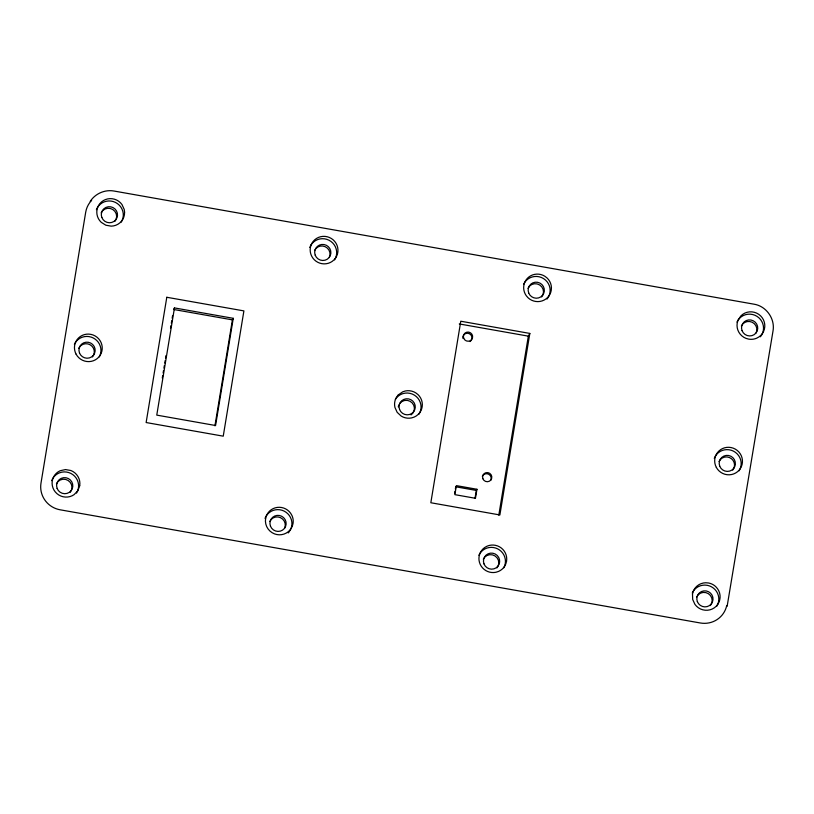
<?xml version="1.0" encoding="UTF-8"?>
<svg xmlns="http://www.w3.org/2000/svg" width="814" height="814" viewBox="0 0 814 814"><rect width="100%" height="100%" fill="white"/><g stroke="black" fill="none" stroke-linecap="round" stroke-linejoin="round"><path stroke-width="1.22" d="M162.291 378.032L162.698 375.539M163.115 373.046L163.522 370.553M163.94 368.06L164.347 365.567M164.754 363.075L165.171 360.582M165.578 358.089L165.995 355.596M170.513 328.174L170.93 325.681M171.337 323.189L171.754 320.696M172.161 318.203L172.578 315.71M174.461 307.916L156.766 415.12L215.578 425.519L233.262 318.315L174.461 307.916L173.606 309.473L232.407 319.871L233.262 318.315M214.927 425.824L232.407 319.871M454.609 493.569L454.985 491.31M455.362 489.051L455.728 486.792L476.312 490.425L476.953 489.265L456.369 485.622L454.884 494.658L475.457 498.29L476.953 489.265M475.01 498.331L476.312 490.425M498.799 515.181L528.337 336.151L529.833 333.425L460.775 321.225L430.83 502.747L499.877 514.957L529.833 333.425M727.136 606.288L773.005 331.023C775.254 318.823 766.33 306.145 754.059 304.192L113.858 191.005C104.803 189.408 95.167 193.661 90.222 201.414M459.279 323.941L528.337 336.151M696.682 596.998A8.14 7.998 28.8 0 1 708.343 593.65A8.14 7.998 28.8 0 1 710.347 605.585M719.037 461.528A8.14 7.998 28.8 0 1 731.552 458.801L733.007 460.348A8.14 7.998 28.8 0 1 732.702 470.116M741.381 326.058A8.14 7.998 28.8 0 1 752.105 322.202A8.14 7.998 28.8 0 1 756.165 332.875M483.302 559.269A8.14 7.998 28.8 0 1 494.963 555.921A8.14 7.998 28.8 0 1 496.978 567.857M528.011 288.329A8.14 7.998 28.8 0 1 539.672 284.981A8.14 7.998 28.8 0 1 541.676 296.917M269.79 521.52A8.14 7.998 28.8 0 1 280.515 517.673A8.14 7.998 28.8 0 1 284.574 528.347M314.54 250.59A8.14 7.998 28.8 0 1 325.264 246.734A8.14 7.998 28.8 0 1 329.324 257.417M56.461 483.811A8.14 7.998 28.8 0 1 68.122 480.464A8.14 7.998 28.8 0 1 70.126 492.399M78.816 348.341A8.14 7.998 28.8 0 1 81.471 345.156L83.333 344.2A8.14 7.998 28.8 0 1 92.481 356.929M101.16 212.871A8.14 7.998 28.8 0 1 112.82 209.524A8.14 7.998 28.8 0 1 114.835 221.459M400.03 403.164A8.14 7.998 28.8 0 1 412.22 402.94A8.14 7.998 28.8 0 1 411.05 414.937M398.311 406.929A8.14 7.998 28.8 0 1 398.921 404.934M51.689 480.647A13.96 13.706 28.8 0 1 70.828 473.402A13.96 13.706 28.8 0 1 76.526 493.091M74.389 344.342A13.96 13.706 28.8 0 1 93.183 337.932A13.96 13.706 28.8 0 1 99.328 356.847M96.388 209.697A13.96 13.706 28.8 0 1 115.537 202.462A13.96 13.706 28.8 0 1 121.235 222.151M289.357 531.542A13.96 13.706 28.8 0 1 288.207 532.926M265.018 518.355A13.96 13.706 28.8 0 1 284.157 511.121A13.96 13.706 28.8 0 1 289.855 530.809M395.35 399.359A13.96 13.706 28.8 0 1 414.489 395.197A13.96 13.706 28.8 0 1 418.986 414.214M309.768 247.425A13.96 13.706 28.8 0 1 328.907 240.191A13.96 13.706 28.8 0 1 334.605 259.87M478.876 555.28A13.96 13.706 28.8 0 1 497.669 548.87A13.96 13.706 28.8 0 1 503.825 567.785M523.585 284.34A13.96 13.706 28.8 0 1 543.569 278.602A13.96 13.706 28.8 0 1 547.018 299.064M692.256 593.009A13.96 13.706 28.8 0 1 711.456 586.802A13.96 13.706 28.8 0 1 716.747 606.277M714.265 458.363A13.96 13.706 28.8 0 1 733.404 451.119A13.96 13.706 28.8 0 1 739.102 470.807M736.955 322.059A13.96 13.706 28.8 0 1 756.949 316.32A13.96 13.706 28.8 0 1 760.398 336.782M726.729 605.555A23.26 22.833 28.8 0 1 700.345 622.985L60.124 509.798A23.26 22.833 28.8 0 1 40.985 483.18L85.694 212.24A23.26 22.833 28.8 0 1 91.616 200.376M482.326 476.343A4.65 4.569 28.8 0 1 488.451 474.145A4.65 4.569 28.8 0 1 490.771 480.25M462.759 338.197A4.65 4.569 28.8 0 1 469.271 333.659A4.65 4.569 28.8 0 1 470.075 341.575M124.583 212.128L124.41 214.815A13.96 13.706 28.8 0 1 111.182 226.15L105.83 225.203L101.211 222.303A13.96 13.706 28.8 0 1 101.506 201.923A13.96 13.706 28.8 0 1 121.978 204.528L124.227 209.442L124.583 212.128M265.598 518.62L265.425 521.306A13.96 13.706 28.8 0 0 272.008 532.631L274.45 533.862A13.96 13.706 28.8 0 0 292.338 526.068L293.04 523.473A13.96 13.706 28.8 0 0 291.972 515.537L290.598 513.186A13.96 13.706 28.8 0 0 265.598 518.62M551.434 287.586L551.261 290.283A13.96 13.706 28.8 0 1 528.062 297.771L526.261 295.716A13.96 13.706 28.8 0 1 544.851 276.261L547.018 277.94A13.96 13.706 28.8 0 1 551.434 287.586M692.49 594.098L692.683 599.46L694.932 604.385A13.96 13.706 28.8 0 0 714.336 607.814A13.96 13.706 28.8 0 0 717.49 588.654L715.689 586.599A13.96 13.706 28.8 0 0 708.445 582.977L705.728 582.763A13.96 13.706 28.8 0 0 692.49 594.098M166.799 297.273L146.133 422.537L223.24 436.172L243.905 310.897L166.799 297.273M79.711 485.755L77.808 490.75L74.115 494.627A13.96 13.706 28.8 0 1 53.968 490.048A13.96 13.706 28.8 0 1 60.226 470.716L65.507 469.566L70.859 470.512A13.96 13.706 28.8 0 1 79.711 485.755M311.05 245.095L310.348 247.69A13.96 13.706 28.8 0 0 332.193 261.406L334.239 259.656A13.96 13.706 28.8 0 0 331.39 238.522A13.96 13.706 28.8 0 0 311.05 245.095M506.552 561.222L505.85 563.817A13.96 13.706 28.8 0 1 498.595 571.408L496.021 572.242A13.96 13.706 28.8 0 1 484.717 547.496L487.067 546.184A13.96 13.706 28.8 0 1 506.552 561.222M737.891 320.553L737.199 323.148A13.96 13.706 28.8 0 0 746.041 338.39L748.677 339.123A13.96 13.706 28.8 0 0 756.674 338.186L759.035 336.874A13.96 13.706 28.8 0 0 762.199 317.714A13.96 13.706 28.8 0 0 742.795 314.285L740.75 316.036L737.891 320.553M398.29 394.912L396.632 397.029A13.96 13.706 28.8 0 0 394.922 407.397L397.171 412.322L401.139 416.046A13.96 13.706 28.8 0 0 411.64 417.897L414.214 417.063A13.96 13.706 28.8 0 0 417.928 394.536L415.771 392.867A13.96 13.706 28.8 0 0 405.27 391.005L402.686 391.839L398.29 394.912M697.344 601.577A8.14 7.998 28.8 0 0 711.202 604.029A8.14 7.998 28.8 0 0 706.237 590.954A8.14 7.998 28.8 0 0 697.344 601.577M719.698 466.107A8.14 7.998 28.8 0 0 733.556 468.559A8.14 7.998 28.8 0 0 728.581 455.484A8.14 7.998 28.8 0 0 719.698 466.107M742.053 330.637A8.14 7.998 28.8 0 0 755.911 333.089A8.14 7.998 28.8 0 0 750.935 320.014A8.14 7.998 28.8 0 0 742.053 330.637M101.831 217.45A8.14 7.998 28.8 0 0 115.69 219.902A8.14 7.998 28.8 0 0 110.714 206.817A8.14 7.998 28.8 0 0 101.831 217.45M528.673 292.918A8.14 7.998 28.8 0 0 542.531 295.36A8.14 7.998 28.8 0 0 537.555 282.285A8.14 7.998 28.8 0 0 528.673 292.918M483.974 563.858A8.14 7.998 28.8 0 0 497.832 566.31A8.14 7.998 28.8 0 0 492.857 553.225A8.14 7.998 28.8 0 0 483.974 563.858M270.452 526.109A8.14 7.998 28.8 0 0 284.32 528.561A8.14 7.998 28.8 0 0 279.344 515.476A8.14 7.998 28.8 0 0 270.452 526.109M399.582 409.513A8.14 7.998 28.8 0 0 413.451 411.965A8.14 7.998 28.8 0 0 408.475 398.88A8.14 7.998 28.8 0 0 399.582 409.513M315.201 255.169A8.14 7.998 28.8 0 0 329.07 257.621A8.14 7.998 28.8 0 0 324.094 244.546A8.14 7.998 28.8 0 0 315.201 255.169M79.477 352.92A8.14 7.998 28.8 0 0 93.335 355.372A8.14 7.998 28.8 0 0 88.36 342.287A8.14 7.998 28.8 0 0 79.477 352.92M57.122 488.39A8.14 7.998 28.8 0 0 70.991 490.842A8.14 7.998 28.8 0 0 66.015 477.757A8.14 7.998 28.8 0 0 57.122 488.39M76.099 354.182A13.96 13.706 28.8 0 0 100.163 355.28A13.96 13.706 28.8 0 0 88.767 334.106A13.96 13.706 28.8 0 0 76.099 354.182M716.32 467.368A13.96 13.706 28.8 0 0 740.384 468.477A13.96 13.706 28.8 0 0 728.988 447.303A13.96 13.706 28.8 0 0 716.32 467.368M463.675 338.197A4.65 4.569 28.8 0 0 471.601 339.601A4.65 4.569 28.8 0 0 468.752 332.122A4.65 4.569 28.8 0 0 463.675 338.197M482.855 478.693A4.65 4.569 28.8 0 0 490.781 480.087A4.65 4.569 28.8 0 0 487.932 472.619A4.65 4.569 28.8 0 0 482.855 478.693"/></g></svg>
